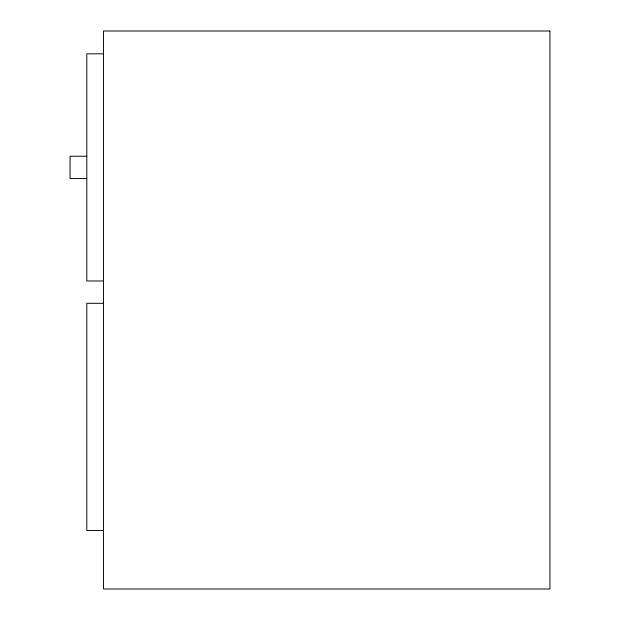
<?xml version="1.0" encoding="UTF-8"?>
<svg xmlns="http://www.w3.org/2000/svg" width="620" height="620" viewBox="0 0 620 620"><rect width="100%" height="100%" fill="white"/><g stroke="black" fill="none" stroke-linecap="round" stroke-linejoin="round"><path stroke-width="0.93" d="M103.54 53.816L86.8 53.816L86.8 280.984L103.54 280.984M86.8 156.24L70.06 156.24L70.06 178.56L86.8 178.56M103.54 303.304L86.8 303.304L86.8 530.472L103.54 530.472M549.94 31L103.54 31L103.54 589L549.94 589L549.94 31"/></g></svg>
